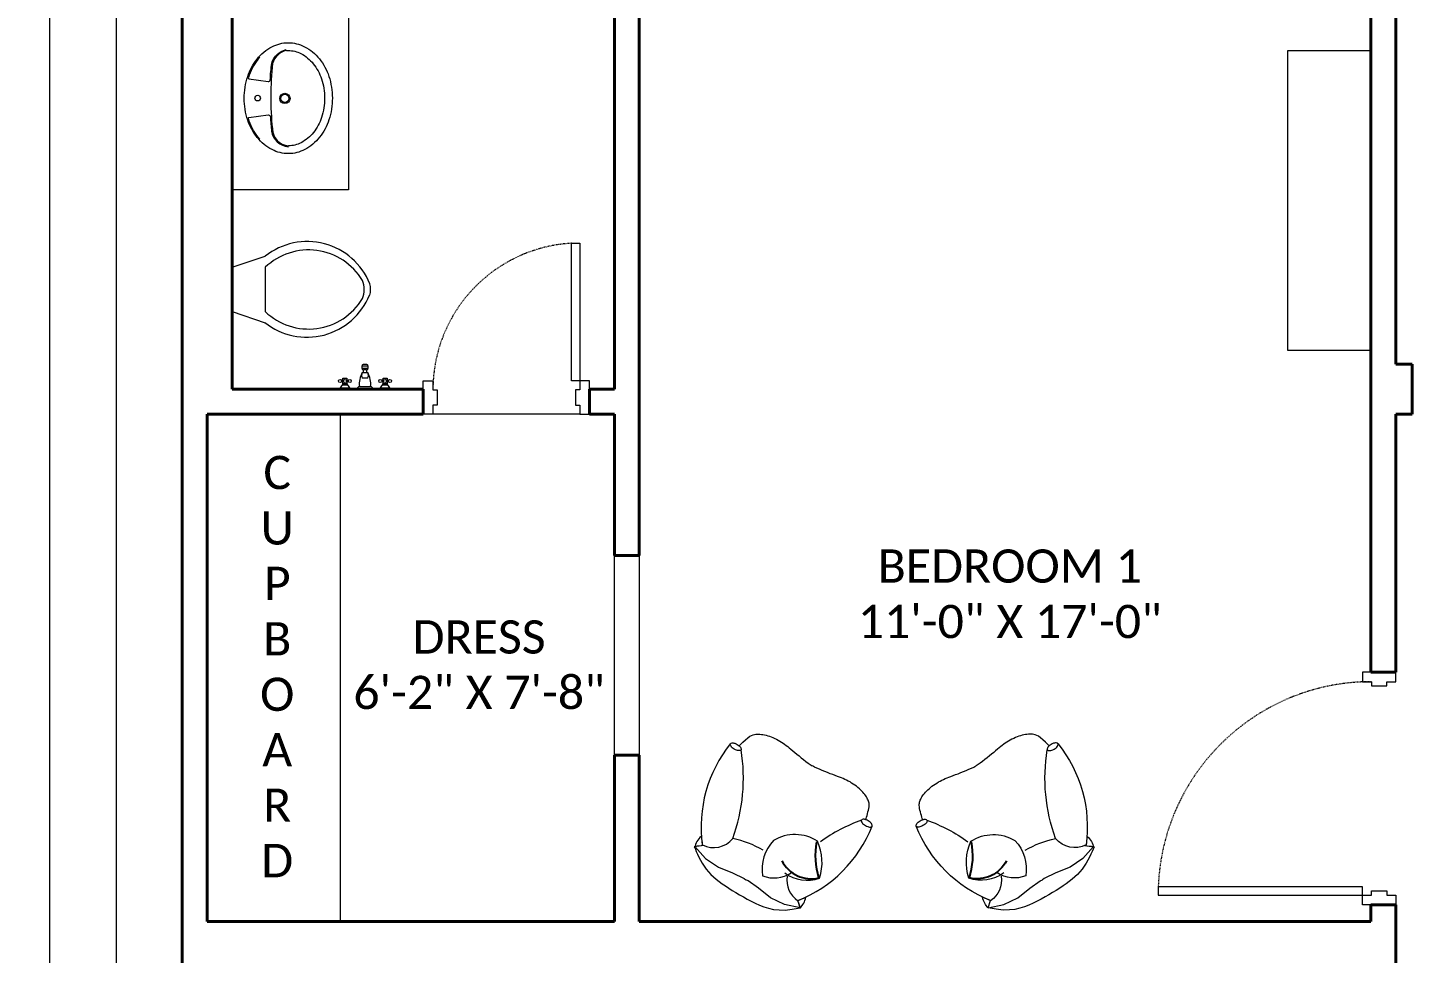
# Model space of a CAD drawing. Extents: x -454308 to 890911, y -14103 to 1343694.
# Drawn here: x 205340.2 to 205590.1, y 660619 to 660785.9 of the extents above; entities that cross this region are included whole.
import ezdxf
from ezdxf.lldxf.tags import DXFTag

# ---------------------------------------------------------------- set-up
doc = ezdxf.new("R2010")
doc.units = 0
doc.header["$MEASUREMENT"] = 0
doc.header["$PDMODE"] = 32
for name, pattern in [('0', [0]), ('DOT2', [3.175, 0, -3.175]), ('HIDDEN', [9.525, 6.35, -3.175])]:
    doc.linetypes.add(name, pattern=pattern)
for name, color, linetype, lineweight in [('AR- Dim', 159, 'Continuous', 9), ('AR-DOOR', 45, 'Continuous', 9), ('AR-FUR', 11, 'Continuous', 9), ('AR-Furn', 30, 'Continuous', 9), ('AR-Projection', 210, 'DASHED2', 15), ('AR-TEXT', 163, 'Continuous', 9), ('AR-WALL', 1, 'Continuous', 40), ('fixture', 150, 'Continuous', 15), ('FLOOR LINE', 142, '0', 5)]:
    doc.layers.add(name, color=color, linetype=linetype, lineweight=lineweight)
doc.layers.add('IFF-FURN-DETAIL', color=250, linetype='Continuous')
doc.styles.add('AA_06.0', font='CANDARA.TTF', dxfattribs={"height": 6})
tags = doc.linetypes.add('DASHED2', pattern=[0.375, 0.25, -0.125]).pattern_tags.tags
tags[6:7] = [DXFTag(74, 4), DXFTag(75, 0), DXFTag(340, '0'), DXFTag(46, 1.0), DXFTag(50, 0.0), DXFTag(44, 0.0), DXFTag(45, 0.0)]
tags[4:5] = [DXFTag(74, 4), DXFTag(75, 0), DXFTag(340, '0'), DXFTag(46, 1.0), DXFTag(50, 0.0), DXFTag(44, 0.0), DXFTag(45, 0.0)]
doc.dimstyles.new('AA_06.0', dxfattribs={"dimtxt": 6, "dimasz": 3.5, "dimexe": 0.18, "dimexo": 0.0625, "dimgap": 0.09, "dimtad": 0, "dimzin": 1, "dimdsep": 46, "dimlunit": 4, "dimtxsty": 'AA_06.0', "dimblk": 'DIM ARROW', "dimcen": 0.09, "dimclrd": 4, "dimclre": 256, "dimadec": 0, "dimazin": 0, "dimtfac": 1, "dimtofl": 0, "dimtmove": 0, "dimatfit": 3, "dimfxl": 1, "dimtolj": 1, "dimtzin": 0, "dimlwd": -1, "dimarcsym": 0})

# ---------------------------------------------------------------- blocks, each defined once
blk = doc.blocks.new('door 30')
at = {"lineweight": 20, "ltscale": 0.1}
for points in [[(3, 27.5), (3, 25.75), (1.38, 25.75), (1.38, 25), (-1.38, 25), (-1.38, 25.75), (-3, 25.75), (-3, 27.5), (3, 27.5)], [(3, -2.5), (3, -0.75), (1.38, -0.75), (1.38, 0), (-1.38, 0), (-1.38, -0.75), (-3, -0.75), (-3, -2.5), (3, -2.5)]]:
    blk.add_lwpolyline(points, dxfattribs=at)
at = {"lineweight": 15, "ltscale": 0.1}
blk.add_lwpolyline([(3, -0.75), (3, 0.75), (27.83, 0.75), (27.83, -0.75)], close=True, dxfattribs=at)
at = {"linetype": 'HIDDEN', "ltscale": 0.002}
blk.add_arc((1.38, -0.75), 26.5, 3.2449, 90, dxfattribs=at)
blk = doc.blocks.new('4T4T')
for p, q in [((81000.78, -5598.59), (80998.78, -5592.59)), ((81000.78, -5592.59), (81008.78, -5592.59)), ((81008.78, -5598.59), (81010.78, -5592.59))]:
    blk.add_line(p, q)
for centre, radius, start, end in [((81008.3, -5585.01), 12.17, 112.0284, 218.5307), ((81004.78, -5577.59), 4, 74.8605, 105.1395), ((81001.22, -5585.07), 12.17, 321.4691, 67.9714), ((81008.98, -5584.77), 11.33, 121.053, 223.6321), ((81004.78, -5578.71), 4, 65.7318, 114.2682), ((81000.58, -5584.77), 11.33, 316.3677, 58.9468)]:
    blk.add_arc(centre, radius, start, end)
blk = doc.blocks.new('WASH-2')
blk.add_lwpolyline([(-8408.7, 58004.87, -0.120605), (-8409.51, 58001.52, -0.10507), (-8412.01, 57998.47, -0.088649), (-8415.59, 57996.53, -0.079738), (-8420.04, 57995.8, -0.079738), (-8424.5, 57996.51, -0.088649), (-8428.09, 57998.43, -0.10507), (-8430.6, 58001.47, -0.120605), (-8431.43, 58004.82, -0.120605), (-8430.62, 58008.17, -0.10507), (-8428.12, 58011.22, -0.088649), (-8424.54, 58013.16, -0.079738), (-8420.09, 58013.88, -0.079738), (-8415.63, 58013.18, -0.088649), (-8412.04, 58011.25, -0.10507), (-8409.53, 58008.21, -0.120605)], format="xyb", close=True)
blk.add_lwpolyline([(-8408.7, 58004.87, -0.120605), (-8409.51, 58001.52, -0.10507), (-8412.01, 57998.47, -0.088649), (-8415.59, 57996.53, -0.079738), (-8420.04, 57995.8, -0.079738), (-8424.5, 57996.51, -0.088649), (-8428.09, 57998.43, -0.10507), (-8430.6, 58001.47, -0.120605), (-8431.43, 58004.82, -0.120605), (-8430.62, 58008.17, -0.10507), (-8428.12, 58011.22, -0.088649), (-8424.54, 58013.16, -0.079738), (-8420.09, 58013.88, -0.079738), (-8415.63, 58013.18, -0.088649), (-8412.04, 58011.25, -0.10507), (-8409.53, 58008.21, -0.120605)], format="xyb", close=True)
for points in [[(-8429.82, 58004.44, -0.017243), (-8429.84, 58004.82, -0.120605), (-8429.2, 58007.43, -0.10507), (-8427.12, 58009.97, -0.088649), (-8424.04, 58011.64, -0.079738), (-8420.08, 58012.29, -0.079738), (-8416.12, 58011.66, -0.088649), (-8413.03, 58010, -0.10507), (-8410.94, 58007.47, -0.120605), (-8410.29, 58004.86, -0.120605)], [(-8429.82, 58004.44, -0.017243), (-8429.84, 58004.82, -0.120605), (-8429.2, 58007.43, -0.10507), (-8427.12, 58009.97, -0.088649), (-8424.04, 58011.64, -0.079738), (-8420.08, 58012.29, -0.079738), (-8416.12, 58011.66, -0.088649), (-8413.03, 58010, -0.10507), (-8410.94, 58007.47, -0.120605), (-8410.29, 58004.86, -0.120605)], [(-8411.69, 57998.99, -0.016805), (-8412.17, 57998.59, -0.092161), (-8415.83, 57996.65, -0.435128), (-8416.08, 57996.78), (-8416.65, 58000.73, -0.396344), (-8416.2, 58001.17, 0.011856), (-8413.29, 58001.4, 0.340407), (-8410.1, 58004.85)], [(-8411.69, 57998.99, -0.016805), (-8412.17, 57998.59, -0.092161), (-8415.83, 57996.65, -0.435128), (-8416.08, 57996.78), (-8416.65, 58000.73, -0.396344), (-8416.2, 58001.17, 0.011856), (-8413.29, 58001.4, 0.340407), (-8410.1, 58004.85)], [(-8428.44, 57998.99, 0.016805), (-8427.96, 57998.59, 0.092161), (-8424.31, 57996.65, 0.435128), (-8424.05, 57996.78), (-8423.48, 58000.73, 0.44775), (-8423.76, 58001.13, -0.015365), (-8427.24, 58001.44, -0.272514), (-8430.02, 58004.4, -0.272514)], [(-8428.44, 57998.99, 0.016805), (-8427.96, 57998.59, 0.092161), (-8424.31, 57996.65, 0.435128), (-8424.05, 57996.78), (-8423.48, 58000.73, 0.44775), (-8423.76, 58001.13, -0.015365), (-8427.24, 58001.44, -0.272514), (-8430.02, 58004.4, -0.272514)]]:
    blk.add_lwpolyline(points, format="xyb")
for centre, radius in [((-8420.02, 58004.14), 1.05), ((-8420.02, 58004.14), 1.05), ((-8420.02, 58004.14), 0.84), ((-8420.02, 58004.14), 0.84), ((-8420.07, 57998.56), 0.577), ((-8420.07, 57998.56), 0.577)]:
    blk.add_circle(centre, radius)
for centre, radius, start, end in [((-8426.11, 58005.28), 3.81, 192.7297, 253.7047), ((-8426.11, 58005.28), 3.81, 192.7297, 253.7047), ((-8413.88, 58005.17), 3.6, 271.2814, 355.1225), ((-8413.88, 58005.17), 3.6, 271.2814, 355.1225), ((-8420.22, 58065.6), 64.35, 263.7877, 275.7231), ((-8420.22, 58065.6), 64.35, 263.7877, 275.7231)]:
    blk.add_arc(centre, radius, start, end)
blk = doc.blocks.new('Faucet - Bathroom front')
for p, q in [((-0.5, 4.25), (0.5, 4.25)), ((0.5, 3.75), (-0.5, 3.75)), ((-0.5, 3), (0.5, 3)), ((-0.25, 3), (-0.25, 3.5)), ((0.25, 3.5), (0.25, 3)), ((-5, 0), (-2.25, 0)), ((-4.5087, 0.25), (-2.7408, 0.25)), ((-4, 1.625), (-4.25, 1.625)), ((-4, 1.375), (-4.25, 1.375)), ((-3.1442, 0.75), (-4.0979, 0.75)), ((-3.25, 1.625), (-3, 1.625)), ((-3.25, 1.375), (-3, 1.375)), ((-1.5, 0), (1.5, 0)), ((-1, 0.5), (1, 0.5)), ((0.5, 2), (-0.5, 2)), ((2.25, 0), (5, 0)), ((2.7413, 0.25), (4.5092, 0.25)), ((3.25, 1.625), (3, 1.625)), ((3.25, 1.375), (3, 1.375)), ((4.1058, 0.75), (3.1521, 0.75)), ((4, 1.625), (4.25, 1.625)), ((4, 1.375), (4.25, 1.375))]:
    blk.add_line(p, q)
for points in [[(-0.5, 3.75), (-0.5, 4.25)], [(-0.25, 4.5), (0.25, 4.5)], [(0.25, 3.5), (-0.25, 3.5)], [(0.5, 4.25), (0.5, 3.75)]]:
    blk.add_lwpolyline(points)
for points in [[(-4, 1), (-4, 2), (-3.25, 2), (-3.25, 1)], [(3.25, 1), (3.25, 2), (4, 2), (4, 1)]]:
    blk.add_lwpolyline(points, close=True)
for centre in [(-4.5, 1.5), (-3.625, 1.5), (-2.75, 1.5), (2.75, 1.5), (3.625, 1.5), (4.5, 1.5)]:
    blk.add_circle(centre, 0.2795)
for centre, radius, start, end in [((3, 1), 4.0311, 150.2551, 187.125), ((0.6413, 2.5), 1.246, 156.3417, 203.6583), ((-0.2575, 4.2575), 0.2426, 88.22243, 181.7776), ((-0.2575, 3.7425), 0.2426, 178.2224, 271.7776), ((0.2575, 4.2575), 0.2426, 358.2224, 91.77757), ((0.2575, 3.7425), 0.2426, 268.2224, 1.777565), ((-3, 1), 4.0311, 352.875, 29.74488), ((-0.6413, 2.5), 1.246, 336.3417, 23.65835), ((-5.375, 1.375), 1.4252, 285.2551, 344.7449), ((-1.875, 1.375), 1.4252, 195.2551, 254.7449), ((-0.7962, -0.2038), 0.7327, 106.1502, 163.8498), ((0.7962, -0.2038), 0.7327, 16.1502, 73.84979), ((1.875, 1.375), 1.4252, 285.2551, 344.7449), ((5.375, 1.375), 1.4252, 195.2551, 254.7449)]:
    blk.add_arc(centre, radius, start, end)
blk = doc.blocks.new('PILLOW-1')
at = {"color": 0}
blk.add_lwpolyline([(198, -165.3, -0.232884), (126.3, -346, -0.184752), (-44.3, -233.7, -0.286563), (74.8, -22, -0.237978), (272.6, -68.2, -0.243587), (179.4, -195.4, 4.263709)], format="xyb", dxfattribs=at)
at = {"layer": 'IFF-FURN-DETAIL', "linetype": 'ByBlock'}
blk.add_lwpolyline([(147.6, -117.6, -0.343333), (126.5, -342.2, 0.126408), (-39.5, -232.6, -5.969376)], format="xyb", dxfattribs=at)
blk = doc.blocks.new('SINGLE SOFA 2')
at = {"linetype": 'ByBlock'}
for p in [(-19.24, 12.49), (-19.22, 12.47)]:
    blk.add_line(p, (-18.19, 11.57), dxfattribs=at)
for points in [[(2.87, 12.49), (2.71, 12.61), (2.46, 12.8), (2.12, 13.06), (1.7, 13.36), (1.22, 13.69), (0.7, 14.03), (0.14, 14.35), (-0.44, 14.65), (-1.03, 14.91), (-1.63, 15.13), (-2.24, 15.32), (-2.86, 15.47), (-3.5, 15.59), (-4.16, 15.68), (-4.84, 15.76), (-5.54, 15.82), (-6.26, 15.87), (-7.01, 15.9), (-7.77, 15.92), (-8.55, 15.93), (-9.34, 15.92), (-10.14, 15.9), (-10.95, 15.86), (-11.77, 15.81), (-12.59, 15.73), (-13.43, 15.61), (-14.28, 15.42), (-15.17, 15.14), (-16.09, 14.73), (-17.07, 14.17), (-18.1, 13.43), (-19.21, 12.49)], [(-19.21, 12.49), (-16.48, 13.38), (-13.66, 13.57), (-10.94, 13.16), (-8.62, 12.95), (-8.21, 13.01)], [(-19.21, 12.49), (-16.48, 13.38), (-13.66, 13.57), (-10.94, 13.16), (-8.62, 12.95), (-8.21, 13.01)], [(2.79, 12.39), (0.07, 13.31), (-2.75, 13.53), (-5.47, 13.13), (-7.79, 12.94), (-8.21, 13.01)], [(2.79, 12.39), (0.07, 13.31), (-2.75, 13.53), (-5.47, 13.13), (-7.79, 12.94), (-8.21, 13.01)], [(-21.51, -7.21), (-21.5, -7.29), (-21.46, -7.45), (-21.4, -7.68), (-21.33, -7.96), (-21.25, -8.28), (-21.15, -8.61), (-21.05, -8.93), (-20.95, -9.23), (-20.85, -9.5), (-20.74, -9.72), (-20.63, -9.92), (-20.51, -10.09), (-20.38, -10.24), (-20.25, -10.37), (-20.1, -10.49), (-19.93, -10.6), (-19.75, -10.71), (-19.55, -10.83), (-19.34, -10.93), (-19.1, -11.04), (-18.86, -11.14), (-18.59, -11.23), (-18.31, -11.32), (-18.01, -11.4), (-17.7, -11.47), (-17.37, -11.53), (-17.03, -11.57), (-16.69, -11.61), (-16.34, -11.64), (-15.99, -11.66), (-15.64, -11.67), (-15.29, -11.66), (-14.95, -11.64), (-14.61, -11.61), (-14.27, -11.58), (-13.92, -11.53), (-13.55, -11.47), (-13.16, -11.41), (-12.74, -11.34), (-12.3, -11.27), (-11.81, -11.19), (-11.3, -11.11), (-10.78, -11.03), (-10.25, -10.96), (-9.73, -10.9), (-9.23, -10.84), (-8.76, -10.81), (-8.33, -10.79)], [(4.91, -7.38), (4.71, -8.2), (4.51, -8.85), (4.32, -9.37), (4.14, -9.77), (3.96, -10.07), (3.77, -10.3), (3.58, -10.48), (3.39, -10.62), (3.18, -10.76), (2.96, -10.89), (2.74, -11.01), (2.49, -11.12), (2.24, -11.22), (1.97, -11.32), (1.69, -11.4), (1.39, -11.48), (1.07, -11.55), (0.75, -11.6), (0.41, -11.65), (0.06, -11.68), (-0.29, -11.71), (-0.64, -11.72), (-0.99, -11.73), (-1.33, -11.72), (-1.67, -11.7), (-2.01, -11.67), (-2.35, -11.63), (-2.71, -11.58), (-3.07, -11.52), (-3.46, -11.45), (-3.88, -11.38), (-4.33, -11.3), (-4.81, -11.22), (-5.32, -11.14), (-5.84, -11.05), (-6.37, -10.98), (-6.89, -10.91), (-7.39, -10.85), (-7.86, -10.81), (-8.29, -10.79)]]:
    blk.add_lwpolyline(points, dxfattribs=at)
for points in [[(-20.87, -6.76, 0.186829), (-20.93, -6.59, 0.101651), (-21.19, -6.4, 0.060225), (-21.53, -6.29, 0.046578), (-21.98, -6.25, 0.046578), (-22.43, -6.29, 0.060225), (-22.76, -6.39, 0.101651), (-23.02, -6.58, 0.186829), (-23.09, -6.75, 0.186829), (-23.02, -6.92, 0.101651), (-22.76, -7.11, 0.060225), (-22.43, -7.21, 0.046578), (-21.98, -7.26, 0.046578), (-21.53, -7.22, 0.060225), (-21.2, -7.11, 0.101651), (-20.94, -6.92, 0.186829)], [(4.29, -6.86, -0.186829), (4.35, -6.7, -0.101651), (4.61, -6.51, -0.060225), (4.95, -6.4, -0.046578), (5.4, -6.36, -0.046578), (5.85, -6.41, -0.060225), (6.18, -6.52, -0.101651), (6.44, -6.71, -0.186829), (6.5, -6.87, -0.186829), (6.44, -7.04, -0.101651), (6.18, -7.23, -0.060225), (5.84, -7.33, -0.046578), (5.39, -7.37, -0.046578), (4.94, -7.33, -0.060225), (4.61, -7.22, -0.101651), (4.35, -7.03, -0.186829)]]:
    blk.add_lwpolyline(points, format="xyb", close=True, dxfattribs=at)
for points in [[(-20.87, -6.76, 0.186829), (-20.93, -6.59, 0.101651), (-21.19, -6.4, 0.060225), (-21.53, -6.29, 0.046578), (-21.98, -6.25, 0.046578), (-22.43, -6.29, 0.060225), (-22.76, -6.39, 0.101651), (-23.02, -6.58, 0.186829), (-23.09, -6.75, 0.186829)], [(-21.51, -7.21, 0.0573), (-21.2, -7.11, 0.101651), (-20.94, -6.92, 0.186829), (-20.87, -6.76, 0.186829)], [(4.29, -6.86, -0.186829), (4.35, -6.7, -0.101651), (4.61, -6.51, -0.060225), (4.95, -6.4, -0.046578), (5.4, -6.36, -0.046578), (5.85, -6.41, -0.060225), (6.18, -6.52, -0.101651), (6.44, -6.71, -0.186829), (6.5, -6.87, -0.186829)], [(4.93, -7.32, -0.0573), (4.61, -7.22, -0.101651), (4.35, -7.03, -0.186829), (4.29, -6.86, -0.186829)]]:
    blk.add_lwpolyline(points, format="xyb", dxfattribs=at)
for centre, radius, start, end in [((-0.58, 11.43), 3.49, 340.6782, 19.5441), ((0.64, -3.28), 23.98, 141.7436, 188.3229), ((-14.49, 11.62), 4.84, 169.5972, 195.0128), ((0.64, -3.28), 23.98, 141.7436, 145.5574), ((-18.5, 7.09), 4.5, 21.3758, 86.0835), ((-18.5, 7.09), 4.5, 21.3758, 86.0835), ((2.03, 7), 4.5, 93.4321, 170.6918), ((2.03, 7), 4.5, 93.4321, 170.6918), ((-20.77, 42.26), 38.01, 305.8994, 308.462), ((-20.77, 42.26), 38.01, 305.8994, 308.2795), ((-17.19, -3.2), 23.98, 351.1927, 37.772), ((-17.19, -3.2), 23.98, 33.9753, 37.772), ((-8.15, 25.51), 18.69, 269.7748, 287.9155), ((-8.15, 25.51), 18.69, 269.7748, 287.9155), ((28.74, 13.18), 31.62, 189.9387, 219.3456), ((28.74, 13.18), 31.62, 189.9387, 219.3456), ((-45.15, 13.5), 31.62, 320.17, 335.3757), ((-45.15, 13.5), 31.62, 320.17, 335.3757)]:
    blk.add_arc(centre, radius, start, end, dxfattribs=at)
at = {"linetype": 'ByBlock', "extrusion": (0, 0, -1), "xscale": 0.03275934165516389, "yscale": 0.03275934165516389, "zscale": -0.03275934208198866, "rotation": 90.2421956120825}
blk.add_blockref('PILLOW-1', (8.25, 1.93), dxfattribs=at)
blk.add_blockref('PILLOW-1', (8.25, 1.93), dxfattribs=at)
blk = doc.blocks.new('door 42')
at = {"lineweight": 15, "ltscale": 0.1}
blk.add_lwpolyline([(-0.75, 3), (0.75, 3), (0.75, 39.85), (-0.75, 39.85)], close=True, dxfattribs=at)
at = {"lineweight": 20, "ltscale": 0.1}
for points in [[(-2.5, 3), (-0.75, 3), (-0.75, 1.38), (0, 1.38), (0, -1.38), (-0.75, -1.38), (-0.75, -3), (-2.5, -3), (-2.5, 3)], [(39.5, 3), (37.75, 3), (37.75, 1.38), (37, 1.38), (37, -1.38), (37.75, -1.38), (37.75, -3), (39.5, -3), (39.5, 3)]]:
    blk.add_lwpolyline(points, dxfattribs=at)
at = {"linetype": 'HIDDEN', "ltscale": 0.002}
blk.add_arc((-0.75, 1.38), 38.5, 0, 87.7671, dxfattribs=at)
blk = doc.blocks.new('DIM ARROW')
at = {"color": 3, "ltscale": 0.1}
for p, q in [((-0.5, 0), (0.5, 0)), ((-0.354, -0.354), (0.354, 0.354)), ((0, 0.5), (0, -0.5))]:
    blk.add_line(p, q, dxfattribs=at)
blk = doc.blocks.new('*D529')
at = {"layer": 'AR- Dim', "linetype": 'DOT2', "lineweight": -2, "ltscale": 0.00125}
for p, q in [((205368.03, 660837.69), (205356.01, 660837.69)), ((205368.03, 660140.19), (205356.01, 660140.19))]:
    blk.add_line(p, q, dxfattribs=at)
at = {"layer": 'AR- Dim', "color": 4, "ltscale": 0.00125}
for p, q in [((205356.19, 660834.19), (205356.19, 660501.49)), ((205356.19, 660143.69), (205356.19, 660476.39))]:
    blk.add_line(p, q, dxfattribs=at)
at = {"layer": 'DEFPOINTS', "color": 0, "lineweight": 30, "ltscale": 0.00125}
for p in [(205356.19, 660837.69), (205368.09, 660837.69), (205368.09, 660140.19)]:
    blk.add_point(p, dxfattribs=at)
at = {"layer": 'AR- Dim', "color": 4, "ltscale": 0.00125, "xscale": 3.5, "yscale": 3.5, "zscale": 3.5}
for p, rotation in [((205356.19, 660837.69), 90), ((205356.19, 660140.19), 270)]:
    blk.add_blockref('DIM ARROW', p, dxfattribs=dict(at, rotation=rotation))
at = {"layer": 'AR- Dim', "color": 0, "ltscale": 0.00125, "insert": (205356.19, 660488.94), "char_height": 6, "attachment_point": 5, "rotation": 90, "style": 'AA_06.0'}
blk.add_mtext('\\A1;58\'-1{\\H1.000000x;\\S1/2;}"', dxfattribs=at)
blk = doc.blocks.new('*D531')
at = {"layer": 'AR- Dim', "linetype": 'DOT2', "lineweight": -2, "ltscale": 0.00125}
for p, q in [((205356.13, 660920.19), (205343.98, 660920.19)), ((205356.13, 660020.19), (205343.98, 660020.19))]:
    blk.add_line(p, q, dxfattribs=at)
at = {"layer": 'AR- Dim', "color": 4, "ltscale": 0.00125}
for p, q in [((205344.16, 660916.69), (205344.16, 660481.43)), ((205344.16, 660023.69), (205344.16, 660458.94))]:
    blk.add_line(p, q, dxfattribs=at)
at = {"layer": 'DEFPOINTS', "color": 0, "lineweight": 30, "ltscale": 0.00125}
for p in [(205356.19, 660920.19), (205344.16, 660020.19), (205356.19, 660020.19)]:
    blk.add_point(p, dxfattribs=at)
at = {"layer": 'AR- Dim', "color": 4, "ltscale": 0.00125, "xscale": 3.5, "yscale": 3.5, "zscale": 3.5}
for p, rotation in [((205344.16, 660920.19), 90), ((205344.16, 660020.19), 270)]:
    blk.add_blockref('DIM ARROW', p, dxfattribs=dict(at, rotation=rotation))
at = {"layer": 'AR- Dim', "color": 0, "ltscale": 0.00125, "insert": (205344.16, 660470.19), "char_height": 6, "attachment_point": 5, "rotation": 90, "style": 'AA_06.0'}
blk.add_mtext('\\A1;75\'-0"', dxfattribs=at)

msp = doc.modelspace()

# ---------------------------------------------------------------- linework, layer by layer
at = {"layer": 'AR-FUR'}
msp.add_lwpolyline([(205582.59, 660727.73), (205582.59, 660781.73), (205567.59, 660781.73), (205567.59, 660727.73)], close=True, dxfattribs=at)
at = {"layer": 'AR-Furn', "ltscale": 0.1}
msp.add_line((205396.59, 660716.187), (205396.59, 660624.687), dxfattribs=at)
at = {"layer": 'AR-Projection', "ltscale": 0.05}
for p, q in [((205446.09, 660654.687), (205446.09, 660690.687)), ((205450.59, 660690.687), (205450.59, 660654.687))]:
    msp.add_line(p, q, dxfattribs=at)
at = {"layer": 'AR-WALL', "ltscale": 3}
for p, q in [((205368.09, 660140.187), (205368.09, 660837.687)), ((205587.09, 660725.187), (205587.09, 660837.687)), ((205582.59, 660669.687), (205582.59, 660828.687)), ((205587.09, 660725.187), (205590.09, 660725.187)), ((205590.09, 660716.187), (205590.09, 660725.187)), ((205587.09, 660716.187), (205590.09, 660716.187)), ((205587.09, 660669.687), (205587.09, 660716.187)), ((205582.59, 660669.687), (205587.09, 660669.687)), ((205582.59, 660627.687), (205587.09, 660627.687)), ((205582.59, 660627.687), (205582.59, 660624.687)), ((205587.09, 660615.687), (205587.09, 660627.687)), ((205372.59, 660624.687), (205446.09, 660624.687)), ((205450.59, 660624.687), (205582.59, 660624.687))]:
    msp.add_line(p, q, dxfattribs=at)
at = {"layer": 'AR-WALL', "ltscale": 0.1}
for p, q in [((205377.09, 660828.687), (205377.09, 660720.687)), ((205446.09, 660828.687), (205446.09, 660720.687)), ((205450.59, 660828.687), (205450.59, 660690.687)), ((205411.59, 660720.687), (205377.09, 660720.687)), ((205411.59, 660720.687), (205411.59, 660716.187)), ((205446.09, 660720.687), (205441.59, 660720.687)), ((205441.59, 660720.687), (205441.59, 660716.187)), ((205411.59, 660716.187), (205372.59, 660716.187)), ((205372.59, 660716.187), (205372.59, 660624.687)), ((205446.09, 660716.187), (205441.59, 660716.187)), ((205446.09, 660716.187), (205446.09, 660690.687)), ((205446.09, 660690.687), (205450.59, 660690.687)), ((205446.09, 660654.687), (205446.09, 660624.687)), ((205446.09, 660654.687), (205450.59, 660654.687)), ((205450.59, 660654.687), (205450.59, 660624.687))]:
    msp.add_line(p, q, dxfattribs=at)
at = {"layer": 'fixture', "ltscale": 0.1}
for p, q in [((205398.09, 660789.687), (205398.09, 660756.687)), ((205398.09, 660756.687), (205377.09, 660756.687))]:
    msp.add_line(p, q, dxfattribs=at)
at = {"layer": 'FLOOR LINE', "ltscale": 0.1}
msp.add_line((205439.84, 660716.187), (205413.34, 660716.187), dxfattribs=at)

# ---------------------------------------------------------------- block references
at = {"layer": 'AR-DOOR', "rotation": 90}
for name, p in [('door 30', (205439.09, 660719.187)), ('door 42', (205584.09, 660630.187))]:
    msp.add_blockref(name, p, dxfattribs=at)
at = {"layer": 'AR-FUR', "rotation": 150.0000000044693}
msp.add_blockref('SINGLE SOFA 2', (205469.237, 660647.562), dxfattribs=at)
at = {"layer": 'AR-FUR', "xscale": -1, "rotation": 210.0000000050686}
msp.add_blockref('SINGLE SOFA 2', (205523.941, 660647.562), dxfattribs=at)
at = {"layer": 'fixture', "color": 0, "xscale": 0.8800000008109237, "yscale": 0.8800000008109237, "zscale": 0.8800000008110268, "rotation": 270}
msp.add_blockref('WASH-2', (154342.988, 653363.54), dxfattribs=at)
at = {"layer": 'fixture', "ltscale": 0.1, "rotation": 270}
msp.add_blockref('4T4T', (210975.679, 741743.468), dxfattribs=at)
at = {"layer": 'fixture', "ltscale": 0.1}
msp.add_blockref('Faucet - Bathroom front', (205401.09, 660720.687), dxfattribs=at)

# ---------------------------------------------------------------- texts
at = {"layer": 'AR-TEXT', "char_height": 6, "width": 97.77399, "attachment_point": 2, "style": 'AA_06.0'}
for s, insert in [('\\A1;C\\PU\\PP\\PB\\PO\\PA\\PR\\PD', (205385.251, 660708.678)), ('BEDROOM 1\\P11\'-0" X 17\'-0"', (205517.454, 660691.8)), ('\\A1;DRESS\\P6\'-2" X 7\'-8"', (205421.683, 660679.009))]:
    msp.add_mtext(s, dxfattribs=dict(at, insert=insert))

# ---------------------------------------------------------------- dimensions: what is measured, and where the dimension line sits
at = {"layer": 'AR- Dim', "ltscale": 0.00125}
for base, p1, p2, picture, middle in [((205344.155, 660020.187), (205356.19, 660920.187), (205356.19, 660020.187), '*D531', (205344.155, 660470.187)), ((205356.19, 660837.687), (205368.09, 660140.187), (205368.09, 660837.687), '*D529', (205356.19, 660488.937))]:
    dim = msp.add_linear_dim(base=base, p1=p1, p2=p2, angle=90, dimstyle='AA_06.0', dxfattribs=at)
    dim.commit()
    dim.dimension.update_dxf_attribs({"geometry": picture, "text_midpoint": middle})

doc.saveas('drawing.dxf')
